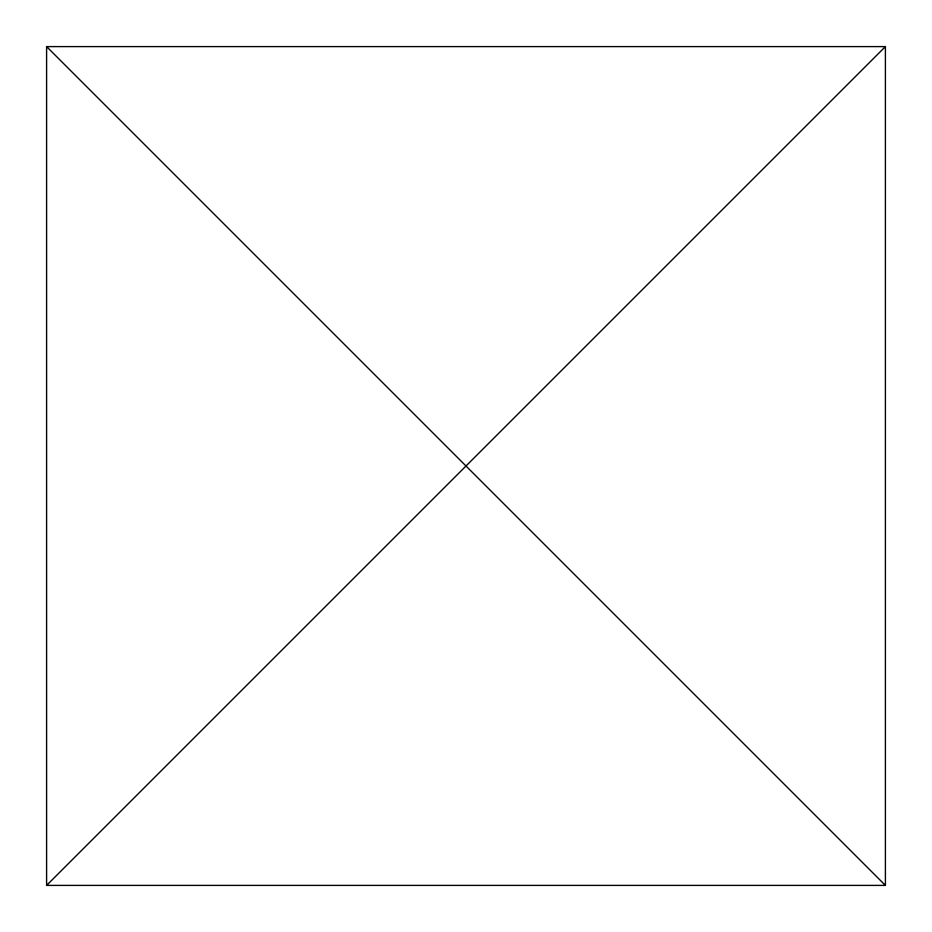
<?xml version="1.0" encoding="UTF-8"?>
<svg xmlns="http://www.w3.org/2000/svg" width="932" height="932" viewBox="0 0 932 932"><rect width="100%" height="100%" fill="white"/><g stroke="black" fill="none" stroke-linecap="round" stroke-linejoin="round"><path stroke-width="1.4" d="M46.6 885.4L885.4 46.6L46.6 46.6L46.6 885.4L885.4 885.4L885.4 46.6M46.6 46.6L885.4 885.4"/></g></svg>
